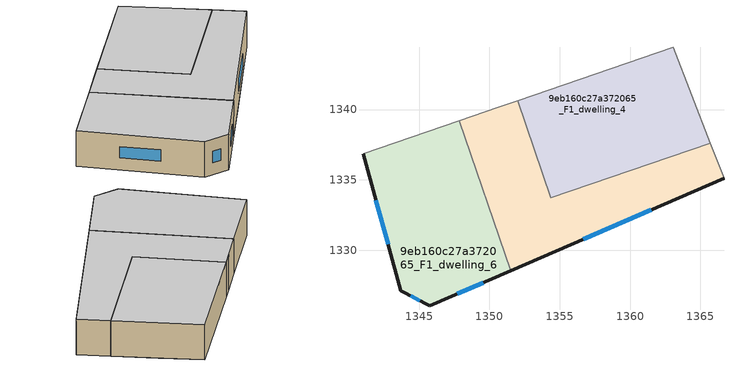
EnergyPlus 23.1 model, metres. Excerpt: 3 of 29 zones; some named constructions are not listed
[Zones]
9eb160c27a372065_F1_dwelling_4
 floor to 9eb160c27a372065_F0_dwelling_6 (EU_floor_Construction): 1363.07,1344.43 1364.38,1341.05 1353.48,1336.33 1352,1340.64 z3
 floor to 9eb160c27a372065_F0_dwelling_7 (EU_floor_Construction): 1364.38,1341.05 1365.71,1337.61 1354.44,1333.75 1354.06,1334.63 1353.48,1336.33 z3
 floor to 9eb160c27a372065_F0_dwelling_3 (EU_floor_Construction): 1354.06,1334.62 1354.44,1333.75 1354.37,1333.72 z3
 wall adiabatic (EU_wall_Construction): 1365.71,1337.61 1363.07,1344.43 z3:6
 wall to 9eb160c27a372065_F1_dwelling_5 (EU_wall_Construction): 1352,1340.64 1354.37,1333.72 1365.71,1337.61 z3:6
 wall to 9eb160c27a372065_F1_dwelling_2 (EU_wall_Construction): 1363.07,1344.43 1352,1340.64 z3:6
 ceiling to 9eb160c27a372065_F2_dwelling_4 (EU_floor_Construction): 1365.71,1337.61 1363.07,1344.43 1352,1340.64 1354.37,1333.72 z6
9eb160c27a372065_F1_dwelling_5
 floor to 9eb160c27a372065_F0_dwelling_3 (EU_floor_Construction): 1354.06,1334.62 1354.37,1333.72 1354.44,1333.75 1355.88,1330.43 1351.52,1328.55 1349.48,1334.51 1353.38,1336.2 z3
 floor to 9eb160c27a372065_F0_dwelling_6 (EU_floor_Construction): 1352,1340.64 1353.48,1336.33 1353.35,1336.28 1351.53,1340.48 z3
 floor to 9eb160c27a372065_F0_dwelling_7 (EU_floor_Construction): 1365.71,1337.61 1366.68,1335.11 1355.88,1330.43 1354.44,1333.75 z3; 1353.48,1336.33 1354.06,1334.63 1353.35,1336.28 z3
 floor to 9eb160c27a372065_F0_dwelling_2 (EU_floor_Construction): 1351.53,1340.48 1353.38,1336.2 1349.48,1334.51 1347.87,1339.22 z3
 wall outside (EU_wall_Construction): 1351.52,1328.55 1366.68,1335.11 z3:6
 wall adiabatic (EU_wall_Construction): 1366.68,1335.11 1365.71,1337.61 z3:6
 wall to 9eb160c27a372065_F1_dwelling_6 (EU_wall_Construction): 1347.86,1339.22 1351.52,1328.55 z3:6
 wall to 9eb160c27a372065_F1_dwelling_3 (EU_wall_Construction): 1350.63,1340.17 1347.86,1339.22 z3:6
 wall to 9eb160c27a372065_F1_dwelling_2 (EU_wall_Construction): 1352,1340.64 1350.63,1340.17 z3:6
 window (EU_Window_Construction): 1356.68,1330.78 1361.52,1332.88 z4.02:4.98
 ceiling to 9eb160c27a372065_F2_dwelling_5 (EU_floor_Construction): 1366.68,1335.11 1365.71,1337.61 1354.37,1333.72 1352,1340.64 1347.86,1339.22 1351.52,1328.55 z6
9eb160c27a372065_F1_dwelling_6
 floor to 9eb160c27a372065_F0_dwelling_3 (EU_floor_Construction): 1349.48,1334.51 1351.52,1328.55 1345.75,1326.05 1343.7,1327.12 1342.5,1331.49 z3
 floor to 9eb160c27a372065_F0_dwelling_2 (EU_floor_Construction): 1347.87,1339.22 1349.48,1334.51 1342.5,1331.49 1341.01,1336.87 z3
 wall outside (EU_wall_Construction): 1341.01,1336.87 1343.7,1327.12 1345.75,1326.05 1351.52,1328.55 z3:6
 wall to 9eb160c27a372065_F1_dwelling_3 (EU_wall_Construction): 1347.87,1339.22 1341.01,1336.87 z3:6
 window (EU_Window_Construction): 1347.71,1326.9 1349.56,1327.7 / 1344.4,1326.75 1345.05,1326.41 / 1341.93,1333.55 1342.79,1330.44 z4.02:4.98
 ceiling to 9eb160c27a372065_F2_dwelling_6 (EU_floor_Construction): 1351.52,1328.55 1347.86,1339.22 1341.01,1336.87 1343.7,1327.12 1345.75,1326.05 z6
[HVACTEMPLATE:THERMOSTAT] Constant Heating Setpoint=20; Constant Cooling Setpoint=50
EU_HeatOnly_9eb160c27a372065_F0_dwelling_0; EU_HeatOnly_9eb160c27a372065_F0_dwelling_1; EU_HeatOnly_9eb160c27a372065_F0_dwelling_2; EU_HeatOnly_9eb160c27a372065_F0_dwelling_3; EU_HeatOnly_9eb160c27a372065_F0_dwelling_4; EU_HeatOnly_9eb160c27a372065_F0_dwelling_5; EU_HeatOnly_9eb160c27a372065_F0_dwelling_6; EU_HeatOnly_9eb160c27a372065_F0_dwelling_7; EU_HeatOnly_9eb160c27a372065_F1_dwelling_0; EU_HeatOnly_9eb160c27a372065_F1_dwelling_1; EU_HeatOnly_9eb160c27a372065_F1_dwelling_2; EU_HeatOnly_9eb160c27a372065_F1_dwelling_3; EU_HeatOnly_9eb160c27a372065_F1_dwelling_4; EU_HeatOnly_9eb160c27a372065_F1_dwelling_5; EU_HeatOnly_9eb160c27a372065_F1_dwelling_6; EU_HeatOnly_9eb160c27a372065_F2_dwelling_0; EU_HeatOnly_9eb160c27a372065_F2_dwelling_1; EU_HeatOnly_9eb160c27a372065_F2_dwelling_2; EU_HeatOnly_9eb160c27a372065_F2_dwelling_3; EU_HeatOnly_9eb160c27a372065_F2_dwelling_4; EU_HeatOnly_9eb160c27a372065_F2_dwelling_5; EU_HeatOnly_9eb160c27a372065_F2_dwelling_6; EU_HeatOnly_9eb160c27a372065_F3_dwelling_0; EU_HeatOnly_9eb160c27a372065_F3_dwelling_1; EU_HeatOnly_9eb160c27a372065_F3_dwelling_2; EU_HeatOnly_9eb160c27a372065_F3_dwelling_3; EU_HeatOnly_9eb160c27a372065_F3_dwelling_4; EU_HeatOnly_9eb160c27a372065_F3_dwelling_5; EU_HeatOnly_9eb160c27a372065_F3_dwelling_6
[SCHEDULE:CONSTANT]
Name | Hourly Value
EU_AlwaysOn | 1
EU_CoolingOff | 0
[SCHEDULE:FILE] Column Number=1; Rows to Skip at Top=0; Number of Hours of Data=8760; Column Separator=Comma; Interpolate to Timestep=No; Minutes per Item=60; Adjust Schedule for Daylight Savings=Yes
Name | File
EU_Step8_GainSchedule_9eb160c27a372065_F0_dwelling_3_f000 | ../../schedules/9eb160c27a372065/9eb160c27a372065_F0_dwelling_3_f000_gain.csv
EU_Step8_GainSchedule_9eb160c27a372065_F0_dwelling_4_f000 | ../../schedules/9eb160c27a372065/9eb160c27a372065_F0_dwelling_4_f000_gain.csv
EU_Step8_GainSchedule_9eb160c27a372065_F0_dwelling_5_f000 | ../../schedules/9eb160c27a372065/9eb160c27a372065_F0_dwelling_5_f000_gain.csv
EU_Step8_GainSchedule_9eb160c27a372065_F0_dwelling_6_f000 | ../../schedules/9eb160c27a372065/9eb160c27a372065_F0_dwelling_6_f000_gain.csv
EU_Step8_GainSchedule_9eb160c27a372065_F0_dwelling_7_f000 | ../../schedules/9eb160c27a372065/9eb160c27a372065_F0_dwelling_7_f000_gain.csv
EU_Step8_GainSchedule_9eb160c27a372065_F1_dwelling_0_f000 | ../../schedules/9eb160c27a372065/9eb160c27a372065_F1_dwelling_0_f000_gain.csv
EU_Step8_GainSchedule_9eb160c27a372065_F1_dwelling_1_f000 | ../../schedules/9eb160c27a372065/9eb160c27a372065_F1_dwelling_1_f000_gain.csv
EU_Step8_GainSchedule_9eb160c27a372065_F1_dwelling_2_f000 | ../../schedules/9eb160c27a372065/9eb160c27a372065_F1_dwelling_2_f000_gain.csv
EU_Step8_GainSchedule_9eb160c27a372065_F1_dwelling_3_f000 | ../../schedules/9eb160c27a372065/9eb160c27a372065_F1_dwelling_3_f000_gain.csv
EU_Step8_GainSchedule_9eb160c27a372065_F1_dwelling_4_f000 | ../../schedules/9eb160c27a372065/9eb160c27a372065_F1_dwelling_4_f000_gain.csv
EU_Step8_GainSchedule_9eb160c27a372065_F1_dwelling_5_f000 | ../../schedules/9eb160c27a372065/9eb160c27a372065_F1_dwelling_5_f000_gain.csv
EU_Step8_GainSchedule_9eb160c27a372065_F1_dwelling_6_f000 | ../../schedules/9eb160c27a372065/9eb160c27a372065_F1_dwelling_6_f000_gain.csv
EU_Step8_GainSchedule_9eb160c27a372065_F2_dwelling_0_f000 | ../../schedules/9eb160c27a372065/9eb160c27a372065_F2_dwelling_0_f000_gain.csv
EU_Step8_GainSchedule_9eb160c27a372065_F2_dwelling_1_f000 | ../../schedules/9eb160c27a372065/9eb160c27a372065_F2_dwelling_1_f000_gain.csv
EU_Step8_GainSchedule_9eb160c27a372065_F2_dwelling_2_f000 | ../../schedules/9eb160c27a372065/9eb160c27a372065_F2_dwelling_2_f000_gain.csv
EU_Step8_GainSchedule_9eb160c27a372065_F2_dwelling_3_f000 | ../../schedules/9eb160c27a372065/9eb160c27a372065_F2_dwelling_3_f000_gain.csv
EU_Step8_GainSchedule_9eb160c27a372065_F2_dwelling_4_f000 | ../../schedules/9eb160c27a372065/9eb160c27a372065_F2_dwelling_4_f000_gain.csv
EU_Step8_GainSchedule_9eb160c27a372065_F2_dwelling_5_f000 | ../../schedules/9eb160c27a372065/9eb160c27a372065_F2_dwelling_5_f000_gain.csv
EU_Step8_GainSchedule_9eb160c27a372065_F2_dwelling_6_f000 | ../../schedules/9eb160c27a372065/9eb160c27a372065_F2_dwelling_6_f000_gain.csv
EU_Step8_GainSchedule_9eb160c27a372065_F3_dwelling_0_f000 | ../../schedules/9eb160c27a372065/9eb160c27a372065_F3_dwelling_0_f000_gain.csv
EU_Step8_GainSchedule_9eb160c27a372065_F3_dwelling_1_f000 | ../../schedules/9eb160c27a372065/9eb160c27a372065_F3_dwelling_1_f000_gain.csv
EU_Step8_GainSchedule_9eb160c27a372065_F3_dwelling_2_f000 | ../../schedules/9eb160c27a372065/9eb160c27a372065_F3_dwelling_2_f000_gain.csv
EU_Step8_GainSchedule_9eb160c27a372065_F3_dwelling_3_f000 | ../../schedules/9eb160c27a372065/9eb160c27a372065_F3_dwelling_3_f000_gain.csv
EU_Step8_GainSchedule_9eb160c27a372065_F3_dwelling_4_f000 | ../../schedules/9eb160c27a372065/9eb160c27a372065_F3_dwelling_4_f000_gain.csv
EU_Step8_GainSchedule_9eb160c27a372065_F3_dwelling_5_f000 | ../../schedules/9eb160c27a372065/9eb160c27a372065_F3_dwelling_5_f000_gain.csv
EU_Step8_GainSchedule_9eb160c27a372065_F3_dwelling_6_f000 | ../../schedules/9eb160c27a372065/9eb160c27a372065_F3_dwelling_6_f000_gain.csv
